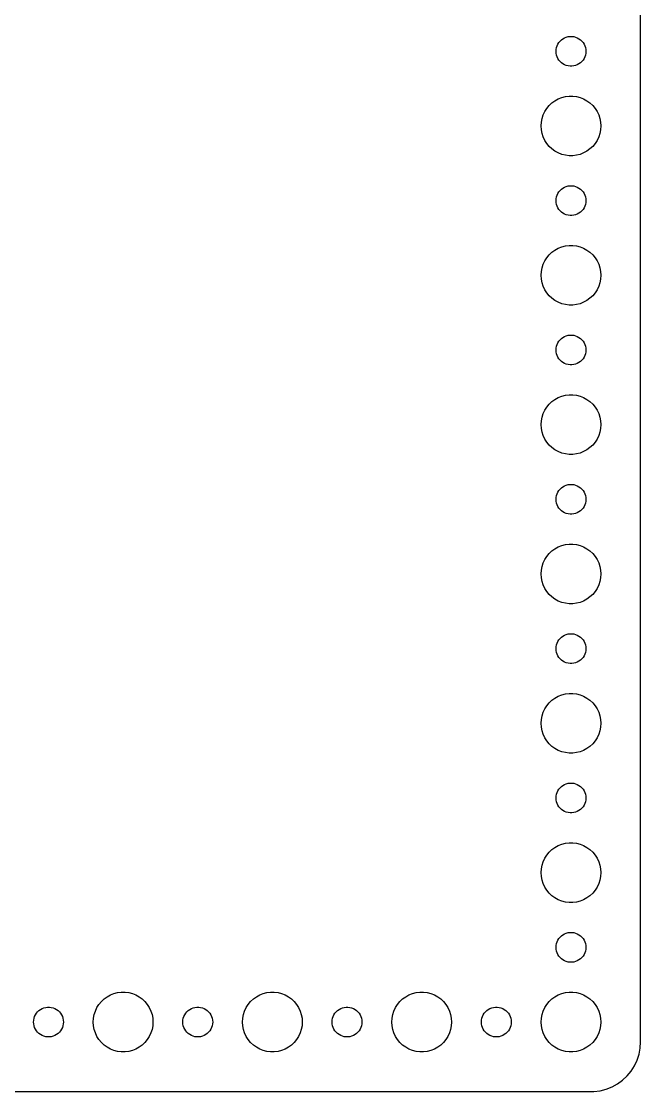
# Model space of a CAD drawing. Header units: metres. Extents: x -120 to 120, y -112 to 112.
# Drawn here: x 57.3 to 119.5, y -112 to -4.5 of the extents above; entities that cross this region are included whole.
import ezdxf

# ---------------------------------------------------------------- set-up
doc = ezdxf.new("R2010")
doc.units = ezdxf.units.M

msp = doc.modelspace()

# ---------------------------------------------------------------- linework, layer by layer
for p, q in [((119.5, -107), (119.5, 107)), ((111.407, -6.47318), (111.544, -6.34422)), ((111.544, -6.34422), (111.696, -6.23351)), ((111.696, -6.23351), (111.861, -6.14275)), ((111.861, -6.14275), (112.036, -6.07341)), ((112.036, -6.07341), (112.219, -6.02657)), ((112.219, -6.02657), (112.406, -6.00294)), ((112.406, -6.00294), (112.594, -6.00294)), ((112.594, -6.00294), (112.781, -6.02657)), ((112.781, -6.02657), (112.964, -6.07341)), ((112.964, -6.07341), (113.139, -6.14275)), ((113.139, -6.14275), (113.304, -6.23351)), ((113.304, -6.23351), (113.456, -6.34422)), ((113.456, -6.34422), (113.593, -6.47318)), ((111, -7.5), (111.012, -7.312)), ((111.012, -7.68799), (111, -7.5)), ((111.012, -7.312), (111.047, -7.12695)), ((111.047, -7.12695), (111.105, -6.9478)), ((111.105, -6.9478), (111.186, -6.77736)), ((111.186, -6.77736), (111.286, -6.61832)), ((111.286, -6.61832), (111.407, -6.47318)), ((113.593, -6.47318), (113.714, -6.61832)), ((113.714, -6.61832), (113.814, -6.77736)), ((113.814, -6.77736), (113.895, -6.9478)), ((113.895, -6.9478), (113.953, -7.12695)), ((113.953, -7.12695), (113.988, -7.312)), ((113.988, -7.312), (114, -7.5)), ((114, -7.5), (113.988, -7.68799)), ((111.047, -7.87303), (111.012, -7.68799)), ((111.105, -8.05219), (111.047, -7.87303)), ((111.186, -8.22263), (111.105, -8.05219)), ((111.286, -8.38167), (111.186, -8.22263)), ((111.407, -8.52681), (111.286, -8.38167)), ((111.544, -8.65576), (111.407, -8.52681)), ((113.593, -8.52681), (113.456, -8.65576)), ((113.714, -8.38167), (113.593, -8.52681)), ((113.814, -8.22263), (113.714, -8.38167)), ((113.895, -8.05219), (113.814, -8.22263)), ((113.953, -7.87303), (113.895, -8.05219)), ((113.988, -7.68799), (113.953, -7.87303)), ((111.696, -8.76648), (111.544, -8.65576)), ((111.861, -8.85724), (111.696, -8.76648)), ((112.036, -8.92657), (111.861, -8.85724)), ((112.219, -8.97342), (112.036, -8.92657)), ((112.406, -8.99704), (112.219, -8.97342)), ((112.594, -8.99704), (112.406, -8.99704)), ((112.781, -8.97342), (112.594, -8.99704)), ((112.964, -8.92657), (112.781, -8.97342)), ((113.139, -8.85724), (112.964, -8.92657)), ((113.304, -8.76648), (113.139, -8.85724)), ((113.456, -8.65576), (113.304, -8.76648)), ((110.313, -12.9464), (110.588, -12.6884)), ((110.588, -12.6884), (110.893, -12.467)), ((110.893, -12.467), (111.223, -12.2855)), ((111.223, -12.2855), (111.573, -12.1468)), ((111.573, -12.1468), (111.938, -12.0531)), ((111.938, -12.0531), (112.312, -12.0059)), ((112.312, -12.0059), (112.688, -12.0059)), ((112.688, -12.0059), (113.062, -12.0531)), ((113.062, -12.0531), (113.427, -12.1468)), ((113.427, -12.1468), (113.777, -12.2855)), ((113.777, -12.2855), (114.107, -12.467)), ((114.107, -12.467), (114.412, -12.6884)), ((114.412, -12.6884), (114.687, -12.9464)), ((109.594, -14.2539), (109.711, -13.8956)), ((109.711, -13.8956), (109.871, -13.5547)), ((109.871, -13.5547), (110.073, -13.2366)), ((110.073, -13.2366), (110.313, -12.9464)), ((114.687, -12.9464), (114.927, -13.2366)), ((114.927, -13.2366), (115.129, -13.5547)), ((115.129, -13.5547), (115.289, -13.8956)), ((115.289, -13.8956), (115.406, -14.2539)), ((109.5, -15), (109.524, -14.624)), ((109.524, -15.376), (109.5, -15)), ((109.524, -14.624), (109.594, -14.2539)), ((115.406, -14.2539), (115.476, -14.624)), ((115.476, -14.624), (115.5, -15)), ((115.5, -15), (115.476, -15.376)), ((109.594, -15.7461), (109.524, -15.376)), ((109.711, -16.1044), (109.594, -15.7461)), ((109.871, -16.4453), (109.711, -16.1044)), ((115.289, -16.1044), (115.129, -16.4453)), ((115.406, -15.7461), (115.289, -16.1044)), ((115.476, -15.376), (115.406, -15.7461)), ((110.073, -16.7634), (109.871, -16.4453)), ((110.313, -17.0536), (110.073, -16.7634)), ((110.588, -17.3115), (110.313, -17.0536)), ((114.687, -17.0536), (114.412, -17.3115)), ((114.927, -16.7634), (114.687, -17.0536)), ((115.129, -16.4453), (114.927, -16.7634)), ((110.893, -17.533), (110.588, -17.3115)), ((111.223, -17.7145), (110.893, -17.533)), ((111.573, -17.8532), (111.223, -17.7145)), ((111.938, -17.9469), (111.573, -17.8532)), ((112.312, -17.9941), (111.938, -17.9469)), ((112.688, -17.9941), (112.312, -17.9941)), ((113.062, -17.9469), (112.688, -17.9941)), ((113.427, -17.8532), (113.062, -17.9469)), ((113.777, -17.7145), (113.427, -17.8532)), ((114.107, -17.533), (113.777, -17.7145)), ((114.412, -17.3115), (114.107, -17.533)), ((111.286, -21.6183), (111.407, -21.4732)), ((111.407, -21.4732), (111.544, -21.3442)), ((111.544, -21.3442), (111.696, -21.2335)), ((111.696, -21.2335), (111.861, -21.1427)), ((111.861, -21.1427), (112.036, -21.0734)), ((112.036, -21.0734), (112.219, -21.0266)), ((112.219, -21.0266), (112.406, -21.003)), ((112.406, -21.003), (112.594, -21.003)), ((112.594, -21.003), (112.781, -21.0266)), ((112.781, -21.0266), (112.964, -21.0734)), ((112.964, -21.0734), (113.139, -21.1427)), ((113.139, -21.1427), (113.304, -21.2335)), ((113.304, -21.2335), (113.456, -21.3442)), ((113.456, -21.3442), (113.593, -21.4732)), ((113.593, -21.4732), (113.714, -21.6183)), ((111, -22.5), (111.012, -22.312)), ((111.012, -22.688), (111, -22.5)), ((111.012, -22.312), (111.047, -22.127)), ((111.047, -22.127), (111.105, -21.9478)), ((111.105, -21.9478), (111.186, -21.7774)), ((111.186, -21.7774), (111.286, -21.6183)), ((113.714, -21.6183), (113.814, -21.7774)), ((113.814, -21.7774), (113.895, -21.9478)), ((113.895, -21.9478), (113.953, -22.127)), ((113.953, -22.127), (113.988, -22.312)), ((113.988, -22.312), (114, -22.5)), ((114, -22.5), (113.988, -22.688)), ((111.047, -22.873), (111.012, -22.688)), ((111.105, -23.0522), (111.047, -22.873)), ((111.186, -23.2226), (111.105, -23.0522)), ((111.286, -23.3817), (111.186, -23.2226)), ((111.407, -23.5268), (111.286, -23.3817)), ((111.544, -23.6558), (111.407, -23.5268)), ((113.593, -23.5268), (113.456, -23.6558)), ((113.714, -23.3817), (113.593, -23.5268)), ((113.814, -23.2226), (113.714, -23.3817)), ((113.895, -23.0522), (113.814, -23.2226)), ((113.953, -22.873), (113.895, -23.0522)), ((113.988, -22.688), (113.953, -22.873)), ((111.696, -23.7665), (111.544, -23.6558)), ((111.861, -23.8572), (111.696, -23.7665)), ((112.036, -23.9266), (111.861, -23.8572)), ((112.219, -23.9734), (112.036, -23.9266)), ((112.406, -23.997), (112.219, -23.9734)), ((112.594, -23.997), (112.406, -23.997)), ((112.781, -23.9734), (112.594, -23.997)), ((112.964, -23.9266), (112.781, -23.9734)), ((113.139, -23.8572), (112.964, -23.9266)), ((113.304, -23.7665), (113.139, -23.8572)), ((113.456, -23.6558), (113.304, -23.7665)), ((110.073, -28.2366), (110.313, -27.9464)), ((110.313, -27.9464), (110.588, -27.6884)), ((110.588, -27.6884), (110.893, -27.467)), ((110.893, -27.467), (111.223, -27.2855)), ((111.223, -27.2855), (111.573, -27.1468)), ((111.573, -27.1468), (111.938, -27.0531)), ((111.938, -27.0531), (112.312, -27.0059)), ((112.312, -27.0059), (112.688, -27.0059)), ((112.688, -27.0059), (113.062, -27.0531)), ((113.062, -27.0531), (113.427, -27.1468)), ((113.427, -27.1468), (113.777, -27.2855)), ((113.777, -27.2855), (114.107, -27.467)), ((114.107, -27.467), (114.412, -27.6884)), ((114.412, -27.6884), (114.687, -27.9464)), ((114.687, -27.9464), (114.927, -28.2366)), ((109.594, -29.2539), (109.711, -28.8956)), ((109.711, -28.8956), (109.871, -28.5547)), ((109.871, -28.5547), (110.073, -28.2366)), ((114.927, -28.2366), (115.129, -28.5547)), ((115.129, -28.5547), (115.289, -28.8956)), ((115.289, -28.8956), (115.406, -29.2539)), ((109.5, -30), (109.524, -29.624)), ((109.524, -30.376), (109.5, -30)), ((109.524, -29.624), (109.594, -29.2539)), ((115.406, -29.2539), (115.476, -29.624)), ((115.476, -29.624), (115.5, -30)), ((115.5, -30), (115.476, -30.376)), ((109.594, -30.7461), (109.524, -30.376)), ((109.711, -31.1044), (109.594, -30.7461)), ((109.871, -31.4453), (109.711, -31.1044)), ((115.289, -31.1044), (115.129, -31.4453)), ((115.406, -30.7461), (115.289, -31.1044)), ((115.476, -30.376), (115.406, -30.7461)), ((110.073, -31.7634), (109.871, -31.4453)), ((110.313, -32.0536), (110.073, -31.7634)), ((110.588, -32.3115), (110.313, -32.0536)), ((114.687, -32.0536), (114.412, -32.3115)), ((114.927, -31.7634), (114.687, -32.0536)), ((115.129, -31.4453), (114.927, -31.7634)), ((110.893, -32.533), (110.588, -32.3115)), ((111.223, -32.7145), (110.893, -32.533)), ((111.573, -32.8532), (111.223, -32.7145)), ((111.938, -32.9469), (111.573, -32.8532)), ((112.312, -32.9941), (111.938, -32.9469)), ((112.688, -32.9941), (112.312, -32.9941)), ((113.062, -32.9469), (112.688, -32.9941)), ((113.427, -32.8532), (113.062, -32.9469)), ((113.777, -32.7145), (113.427, -32.8532)), ((114.107, -32.533), (113.777, -32.7145)), ((114.412, -32.3115), (114.107, -32.533)), ((111.286, -36.6183), (111.407, -36.4732)), ((111.407, -36.4732), (111.544, -36.3442)), ((111.544, -36.3442), (111.696, -36.2335)), ((111.696, -36.2335), (111.861, -36.1428)), ((111.861, -36.1428), (112.036, -36.0734)), ((112.036, -36.0734), (112.219, -36.0266)), ((112.219, -36.0266), (112.406, -36.003)), ((112.406, -36.003), (112.594, -36.003)), ((112.594, -36.003), (112.781, -36.0266)), ((112.781, -36.0266), (112.964, -36.0734)), ((112.964, -36.0734), (113.139, -36.1428)), ((113.139, -36.1428), (113.304, -36.2335)), ((113.304, -36.2335), (113.456, -36.3442)), ((113.456, -36.3442), (113.593, -36.4732)), ((113.593, -36.4732), (113.714, -36.6183)), ((111, -37.5), (111.012, -37.312)), ((111.012, -37.688), (111, -37.5)), ((111.012, -37.312), (111.047, -37.127)), ((111.047, -37.127), (111.105, -36.9478)), ((111.105, -36.9478), (111.186, -36.7774)), ((111.186, -36.7774), (111.286, -36.6183)), ((113.714, -36.6183), (113.814, -36.7774)), ((113.814, -36.7774), (113.895, -36.9478)), ((113.895, -36.9478), (113.953, -37.127)), ((113.953, -37.127), (113.988, -37.312)), ((113.988, -37.312), (114, -37.5)), ((114, -37.5), (113.988, -37.688)), ((111.047, -37.873), (111.012, -37.688)), ((111.105, -38.0522), (111.047, -37.873)), ((111.186, -38.2226), (111.105, -38.0522)), ((111.286, -38.3817), (111.186, -38.2226)), ((111.407, -38.5268), (111.286, -38.3817)), ((111.544, -38.6558), (111.407, -38.5268)), ((111.696, -38.7665), (111.544, -38.6558)), ((113.456, -38.6558), (113.304, -38.7665)), ((113.593, -38.5268), (113.456, -38.6558)), ((113.714, -38.3817), (113.593, -38.5268)), ((113.814, -38.2226), (113.714, -38.3817)), ((113.895, -38.0522), (113.814, -38.2226)), ((113.953, -37.873), (113.895, -38.0522)), ((113.988, -37.688), (113.953, -37.873)), ((111.861, -38.8572), (111.696, -38.7665)), ((112.036, -38.9266), (111.861, -38.8572)), ((112.219, -38.9734), (112.036, -38.9266)), ((112.406, -38.997), (112.219, -38.9734)), ((112.594, -38.997), (112.406, -38.997)), ((112.781, -38.9734), (112.594, -38.997)), ((112.964, -38.9266), (112.781, -38.9734)), ((113.139, -38.8572), (112.964, -38.9266)), ((113.304, -38.7665), (113.139, -38.8572)), ((110.073, -43.2366), (110.313, -42.9464)), ((110.313, -42.9464), (110.588, -42.6885)), ((110.588, -42.6885), (110.893, -42.467)), ((110.893, -42.467), (111.223, -42.2855)), ((111.223, -42.2855), (111.573, -42.1468)), ((111.573, -42.1468), (111.938, -42.0531)), ((111.938, -42.0531), (112.312, -42.0059)), ((112.312, -42.0059), (112.688, -42.0059)), ((112.688, -42.0059), (113.062, -42.0531)), ((113.062, -42.0531), (113.427, -42.1468)), ((113.427, -42.1468), (113.777, -42.2855)), ((113.777, -42.2855), (114.107, -42.467)), ((114.107, -42.467), (114.412, -42.6885)), ((114.412, -42.6885), (114.687, -42.9464)), ((114.687, -42.9464), (114.927, -43.2366)), ((109.594, -44.2539), (109.711, -43.8956)), ((109.711, -43.8956), (109.871, -43.5547)), ((109.871, -43.5547), (110.073, -43.2366)), ((114.927, -43.2366), (115.129, -43.5547)), ((115.129, -43.5547), (115.289, -43.8956)), ((115.289, -43.8956), (115.406, -44.2539)), ((109.5, -45), (109.524, -44.624)), ((109.524, -45.376), (109.5, -45)), ((109.524, -44.624), (109.594, -44.2539)), ((115.406, -44.2539), (115.476, -44.624)), ((115.476, -44.624), (115.5, -45)), ((115.5, -45), (115.476, -45.376)), ((109.594, -45.7461), (109.524, -45.376)), ((109.711, -46.1044), (109.594, -45.7461)), ((109.871, -46.4453), (109.711, -46.1044)), ((115.289, -46.1044), (115.129, -46.4453)), ((115.406, -45.7461), (115.289, -46.1044)), ((115.476, -45.376), (115.406, -45.7461)), ((110.073, -46.7634), (109.871, -46.4453)), ((110.313, -47.0536), (110.073, -46.7634)), ((110.588, -47.3115), (110.313, -47.0536)), ((114.687, -47.0536), (114.412, -47.3115)), ((114.927, -46.7634), (114.687, -47.0536)), ((115.129, -46.4453), (114.927, -46.7634)), ((110.893, -47.533), (110.588, -47.3115)), ((111.223, -47.7145), (110.893, -47.533)), ((111.573, -47.8532), (111.223, -47.7145)), ((111.938, -47.9469), (111.573, -47.8532)), ((112.312, -47.9941), (111.938, -47.9469)), ((112.688, -47.9941), (112.312, -47.9941)), ((113.062, -47.9469), (112.688, -47.9941)), ((113.427, -47.8532), (113.062, -47.9469)), ((113.777, -47.7145), (113.427, -47.8532)), ((114.107, -47.533), (113.777, -47.7145)), ((114.412, -47.3115), (114.107, -47.533)), ((111.286, -51.6183), (111.407, -51.4732)), ((111.407, -51.4732), (111.544, -51.3442)), ((111.544, -51.3442), (111.696, -51.2335)), ((111.696, -51.2335), (111.861, -51.1428)), ((111.861, -51.1428), (112.036, -51.0734)), ((112.036, -51.0734), (112.219, -51.0266)), ((112.219, -51.0266), (112.406, -51.003)), ((112.406, -51.003), (112.594, -51.003)), ((112.594, -51.003), (112.781, -51.0266)), ((112.781, -51.0266), (112.964, -51.0734)), ((112.964, -51.0734), (113.139, -51.1428)), ((113.139, -51.1428), (113.304, -51.2335)), ((113.304, -51.2335), (113.456, -51.3442)), ((113.456, -51.3442), (113.593, -51.4732)), ((113.593, -51.4732), (113.714, -51.6183)), ((111, -52.5), (111.012, -52.312)), ((111.012, -52.688), (111, -52.5)), ((111.012, -52.312), (111.047, -52.127)), ((111.047, -52.127), (111.105, -51.9478)), ((111.105, -51.9478), (111.186, -51.7774)), ((111.186, -51.7774), (111.286, -51.6183)), ((113.714, -51.6183), (113.814, -51.7774)), ((113.814, -51.7774), (113.895, -51.9478)), ((113.895, -51.9478), (113.953, -52.127)), ((113.953, -52.127), (113.988, -52.312)), ((113.988, -52.312), (114, -52.5)), ((114, -52.5), (113.988, -52.688)), ((111.047, -52.873), (111.012, -52.688)), ((111.105, -53.0522), (111.047, -52.873)), ((111.186, -53.2226), (111.105, -53.0522)), ((111.286, -53.3817), (111.186, -53.2226)), ((111.407, -53.5268), (111.286, -53.3817)), ((111.544, -53.6558), (111.407, -53.5268)), ((111.696, -53.7665), (111.544, -53.6558)), ((113.456, -53.6558), (113.304, -53.7665)), ((113.593, -53.5268), (113.456, -53.6558)), ((113.714, -53.3817), (113.593, -53.5268)), ((113.814, -53.2226), (113.714, -53.3817)), ((113.895, -53.0522), (113.814, -53.2226)), ((113.953, -52.873), (113.895, -53.0522)), ((113.988, -52.688), (113.953, -52.873)), ((111.861, -53.8572), (111.696, -53.7665)), ((112.036, -53.9266), (111.861, -53.8572)), ((112.219, -53.9734), (112.036, -53.9266)), ((112.406, -53.997), (112.219, -53.9734)), ((112.594, -53.997), (112.406, -53.997)), ((112.781, -53.9734), (112.594, -53.997)), ((112.964, -53.9266), (112.781, -53.9734)), ((113.139, -53.8572), (112.964, -53.9266)), ((113.304, -53.7665), (113.139, -53.8572)), ((110.073, -58.2366), (110.313, -57.9464)), ((110.313, -57.9464), (110.588, -57.6885)), ((110.588, -57.6885), (110.893, -57.467)), ((110.893, -57.467), (111.223, -57.2855)), ((111.223, -57.2855), (111.573, -57.1468)), ((111.573, -57.1468), (111.938, -57.0531)), ((111.938, -57.0531), (112.312, -57.0059)), ((112.312, -57.0059), (112.688, -57.0059)), ((112.688, -57.0059), (113.062, -57.0531)), ((113.062, -57.0531), (113.427, -57.1468)), ((113.427, -57.1468), (113.777, -57.2855)), ((113.777, -57.2855), (114.107, -57.467)), ((114.107, -57.467), (114.412, -57.6885)), ((114.412, -57.6885), (114.687, -57.9464)), ((114.687, -57.9464), (114.927, -58.2366)), ((109.594, -59.2539), (109.711, -58.8956)), ((109.711, -58.8956), (109.871, -58.5547)), ((109.871, -58.5547), (110.073, -58.2366)), ((114.927, -58.2366), (115.129, -58.5547)), ((115.129, -58.5547), (115.289, -58.8956)), ((115.289, -58.8956), (115.406, -59.2539)), ((109.5, -60), (109.524, -59.624)), ((109.524, -60.376), (109.5, -60)), ((109.524, -59.624), (109.594, -59.2539)), ((115.406, -59.2539), (115.476, -59.624)), ((115.476, -59.624), (115.5, -60)), ((115.5, -60), (115.476, -60.376)), ((109.594, -60.7461), (109.524, -60.376)), ((109.711, -61.1044), (109.594, -60.7461)), ((109.871, -61.4453), (109.711, -61.1044)), ((115.289, -61.1044), (115.129, -61.4453)), ((115.406, -60.7461), (115.289, -61.1044)), ((115.476, -60.376), (115.406, -60.7461)), ((110.073, -61.7634), (109.871, -61.4453)), ((110.313, -62.0536), (110.073, -61.7634)), ((110.588, -62.3115), (110.313, -62.0536)), ((110.893, -62.533), (110.588, -62.3115)), ((114.412, -62.3115), (114.107, -62.533)), ((114.687, -62.0536), (114.412, -62.3115)), ((114.927, -61.7634), (114.687, -62.0536)), ((115.129, -61.4453), (114.927, -61.7634)), ((111.223, -62.7145), (110.893, -62.533)), ((111.573, -62.8532), (111.223, -62.7145)), ((111.938, -62.9469), (111.573, -62.8532)), ((112.312, -62.9941), (111.938, -62.9469)), ((112.688, -62.9941), (112.312, -62.9941)), ((113.062, -62.9469), (112.688, -62.9941)), ((113.427, -62.8532), (113.062, -62.9469)), ((113.777, -62.7145), (113.427, -62.8532)), ((114.107, -62.533), (113.777, -62.7145)), ((111.186, -66.7774), (111.286, -66.6183)), ((111.286, -66.6183), (111.407, -66.4732)), ((111.407, -66.4732), (111.544, -66.3442)), ((111.544, -66.3442), (111.696, -66.2335)), ((111.696, -66.2335), (111.861, -66.1428)), ((111.861, -66.1428), (112.036, -66.0734)), ((112.036, -66.0734), (112.219, -66.0266)), ((112.219, -66.0266), (112.406, -66.003)), ((112.406, -66.003), (112.594, -66.003)), ((112.594, -66.003), (112.781, -66.0266)), ((112.781, -66.0266), (112.964, -66.0734)), ((112.964, -66.0734), (113.139, -66.1428)), ((113.139, -66.1428), (113.304, -66.2335)), ((113.304, -66.2335), (113.456, -66.3442)), ((113.456, -66.3442), (113.593, -66.4732)), ((113.593, -66.4732), (113.714, -66.6183)), ((113.714, -66.6183), (113.814, -66.7774)), ((111, -67.5), (111.012, -67.312)), ((111.012, -67.688), (111, -67.5)), ((111.012, -67.312), (111.047, -67.127)), ((111.047, -67.873), (111.012, -67.688)), ((111.047, -67.127), (111.105, -66.9478)), ((111.105, -66.9478), (111.186, -66.7774)), ((113.814, -66.7774), (113.895, -66.9478)), ((113.895, -66.9478), (113.953, -67.127)), ((113.953, -67.127), (113.988, -67.312)), ((113.988, -67.688), (113.953, -67.873)), ((113.988, -67.312), (114, -67.5)), ((114, -67.5), (113.988, -67.688)), ((111.105, -68.0522), (111.047, -67.873)), ((111.186, -68.2226), (111.105, -68.0522)), ((111.286, -68.3817), (111.186, -68.2226)), ((111.407, -68.5268), (111.286, -68.3817)), ((111.544, -68.6558), (111.407, -68.5268)), ((111.696, -68.7665), (111.544, -68.6558)), ((111.861, -68.8572), (111.696, -68.7665)), ((113.304, -68.7665), (113.139, -68.8572)), ((113.456, -68.6558), (113.304, -68.7665)), ((113.593, -68.5268), (113.456, -68.6558)), ((113.714, -68.3817), (113.593, -68.5268)), ((113.814, -68.2226), (113.714, -68.3817)), ((113.895, -68.0522), (113.814, -68.2226)), ((113.953, -67.873), (113.895, -68.0522)), ((112.036, -68.9266), (111.861, -68.8572)), ((112.219, -68.9734), (112.036, -68.9266)), ((112.406, -68.997), (112.219, -68.9734)), ((112.594, -68.997), (112.406, -68.997)), ((112.781, -68.9734), (112.594, -68.997)), ((112.964, -68.9266), (112.781, -68.9734)), ((113.139, -68.8572), (112.964, -68.9266)), ((111.938, -72.0531), (112.312, -72.0059)), ((112.312, -72.0059), (112.688, -72.0059)), ((112.688, -72.0059), (113.062, -72.0531)), ((110.073, -73.2366), (110.313, -72.9464)), ((110.313, -72.9464), (110.588, -72.6885)), ((110.588, -72.6885), (110.893, -72.467)), ((110.893, -72.467), (111.223, -72.2855)), ((111.223, -72.2855), (111.573, -72.1468)), ((111.573, -72.1468), (111.938, -72.0531)), ((113.062, -72.0531), (113.427, -72.1468)), ((113.427, -72.1468), (113.777, -72.2855)), ((113.777, -72.2855), (114.107, -72.467)), ((114.107, -72.467), (114.412, -72.6885)), ((114.412, -72.6885), (114.687, -72.9464)), ((114.687, -72.9464), (114.927, -73.2366)), ((109.594, -74.2539), (109.711, -73.8956)), ((109.711, -73.8956), (109.871, -73.5547)), ((109.871, -73.5547), (110.073, -73.2366)), ((114.927, -73.2366), (115.129, -73.5547)), ((115.129, -73.5547), (115.289, -73.8956)), ((115.289, -73.8956), (115.406, -74.2539)), ((109.5, -75), (109.524, -74.624)), ((109.524, -75.376), (109.5, -75)), ((109.524, -74.624), (109.594, -74.2539)), ((115.406, -74.2539), (115.476, -74.624)), ((115.476, -74.624), (115.5, -75)), ((115.5, -75), (115.476, -75.376)), ((109.594, -75.7461), (109.524, -75.376)), ((109.711, -76.1044), (109.594, -75.7461)), ((109.871, -76.4453), (109.711, -76.1044)), ((115.289, -76.1044), (115.129, -76.4453)), ((115.406, -75.7461), (115.289, -76.1044)), ((115.476, -75.376), (115.406, -75.7461)), ((110.073, -76.7634), (109.871, -76.4453)), ((110.313, -77.0536), (110.073, -76.7634)), ((110.588, -77.3115), (110.313, -77.0536)), ((110.893, -77.533), (110.588, -77.3115)), ((114.412, -77.3115), (114.107, -77.533)), ((114.687, -77.0536), (114.412, -77.3115)), ((114.927, -76.7634), (114.687, -77.0536)), ((115.129, -76.4453), (114.927, -76.7634)), ((111.223, -77.7145), (110.893, -77.533)), ((111.573, -77.8532), (111.223, -77.7145)), ((111.938, -77.9469), (111.573, -77.8532)), ((112.312, -77.9941), (111.938, -77.9469)), ((112.688, -77.9941), (112.312, -77.9941)), ((113.062, -77.9469), (112.688, -77.9941)), ((113.427, -77.8532), (113.062, -77.9469)), ((113.777, -77.7145), (113.427, -77.8532)), ((114.107, -77.533), (113.777, -77.7145)), ((111.186, -81.7774), (111.286, -81.6183)), ((111.286, -81.6183), (111.407, -81.4732)), ((111.407, -81.4732), (111.544, -81.3442)), ((111.544, -81.3442), (111.696, -81.2335)), ((111.696, -81.2335), (111.861, -81.1428)), ((111.861, -81.1428), (112.036, -81.0734)), ((112.036, -81.0734), (112.219, -81.0266)), ((112.219, -81.0266), (112.406, -81.003)), ((112.406, -81.003), (112.594, -81.003)), ((112.594, -81.003), (112.781, -81.0266)), ((112.781, -81.0266), (112.964, -81.0734)), ((112.964, -81.0734), (113.139, -81.1428)), ((113.139, -81.1428), (113.304, -81.2335)), ((113.304, -81.2335), (113.456, -81.3442)), ((113.456, -81.3442), (113.593, -81.4732)), ((113.593, -81.4732), (113.714, -81.6183)), ((113.714, -81.6183), (113.814, -81.7774)), ((111, -82.5), (111.012, -82.312)), ((111.012, -82.688), (111, -82.5)), ((111.012, -82.312), (111.047, -82.127)), ((111.047, -82.873), (111.012, -82.688)), ((111.047, -82.127), (111.105, -81.9478)), ((111.105, -81.9478), (111.186, -81.7774)), ((113.814, -81.7774), (113.895, -81.9478)), ((113.895, -81.9478), (113.953, -82.127)), ((113.953, -82.127), (113.988, -82.312)), ((113.988, -82.688), (113.953, -82.873)), ((113.988, -82.312), (114, -82.5)), ((114, -82.5), (113.988, -82.688)), ((111.105, -83.0522), (111.047, -82.873)), ((111.186, -83.2226), (111.105, -83.0522)), ((111.286, -83.3817), (111.186, -83.2226)), ((111.407, -83.5268), (111.286, -83.3817)), ((111.544, -83.6558), (111.407, -83.5268)), ((111.696, -83.7665), (111.544, -83.6558)), ((111.861, -83.8572), (111.696, -83.7665)), ((113.304, -83.7665), (113.139, -83.8572)), ((113.456, -83.6558), (113.304, -83.7665)), ((113.593, -83.5268), (113.456, -83.6558)), ((113.714, -83.3817), (113.593, -83.5268)), ((113.814, -83.2226), (113.714, -83.3817)), ((113.895, -83.0522), (113.814, -83.2226)), ((113.953, -82.873), (113.895, -83.0522)), ((112.036, -83.9266), (111.861, -83.8572)), ((112.219, -83.9734), (112.036, -83.9266)), ((112.406, -83.997), (112.219, -83.9734)), ((112.594, -83.997), (112.406, -83.997)), ((112.781, -83.9734), (112.594, -83.997)), ((112.964, -83.9266), (112.781, -83.9734)), ((113.139, -83.8572), (112.964, -83.9266)), ((111.573, -87.1468), (111.938, -87.0531)), ((111.938, -87.0531), (112.312, -87.0059)), ((112.312, -87.0059), (112.688, -87.0059)), ((112.688, -87.0059), (113.062, -87.0531)), ((113.062, -87.0531), (113.427, -87.1468)), ((110.073, -88.2366), (110.313, -87.9464)), ((110.313, -87.9464), (110.588, -87.6885)), ((110.588, -87.6885), (110.893, -87.467)), ((110.893, -87.467), (111.223, -87.2855)), ((111.223, -87.2855), (111.573, -87.1468)), ((113.427, -87.1468), (113.777, -87.2855)), ((113.777, -87.2855), (114.107, -87.467)), ((114.107, -87.467), (114.412, -87.6885)), ((114.412, -87.6885), (114.687, -87.9464)), ((114.687, -87.9464), (114.927, -88.2366)), ((109.594, -89.2539), (109.711, -88.8956)), ((109.711, -88.8956), (109.871, -88.5547)), ((109.871, -88.5547), (110.073, -88.2366)), ((114.927, -88.2366), (115.129, -88.5547)), ((115.129, -88.5547), (115.289, -88.8956)), ((115.289, -88.8956), (115.406, -89.2539)), ((109.5, -90), (109.524, -89.624)), ((109.524, -90.376), (109.5, -90)), ((109.524, -89.624), (109.594, -89.2539)), ((115.406, -89.2539), (115.476, -89.624)), ((115.476, -89.624), (115.5, -90)), ((115.5, -90), (115.476, -90.376)), ((109.594, -90.7461), (109.524, -90.376)), ((109.711, -91.1044), (109.594, -90.7461)), ((109.871, -91.4453), (109.711, -91.1044)), ((115.289, -91.1044), (115.129, -91.4453)), ((115.406, -90.7461), (115.289, -91.1044)), ((115.476, -90.376), (115.406, -90.7461)), ((110.073, -91.7634), (109.871, -91.4453)), ((110.313, -92.0536), (110.073, -91.7634)), ((110.588, -92.3115), (110.313, -92.0536)), ((110.893, -92.533), (110.588, -92.3115)), ((114.412, -92.3115), (114.107, -92.533)), ((114.687, -92.0536), (114.412, -92.3115)), ((114.927, -91.7634), (114.687, -92.0536)), ((115.129, -91.4453), (114.927, -91.7634)), ((111.223, -92.7145), (110.893, -92.533)), ((111.573, -92.8532), (111.223, -92.7145)), ((111.938, -92.9469), (111.573, -92.8532)), ((112.312, -92.9941), (111.938, -92.9469)), ((112.688, -92.9941), (112.312, -92.9941)), ((113.062, -92.9469), (112.688, -92.9941)), ((113.427, -92.8532), (113.062, -92.9469)), ((113.777, -92.7145), (113.427, -92.8532)), ((114.107, -92.533), (113.777, -92.7145)), ((111.186, -96.7774), (111.286, -96.6183)), ((111.286, -96.6183), (111.407, -96.4732)), ((111.407, -96.4732), (111.544, -96.3442)), ((111.544, -96.3442), (111.696, -96.2335)), ((111.696, -96.2335), (111.861, -96.1428)), ((111.861, -96.1428), (112.036, -96.0734)), ((112.036, -96.0734), (112.219, -96.0266)), ((112.219, -96.0266), (112.406, -96.003)), ((112.406, -96.003), (112.594, -96.003)), ((112.594, -96.003), (112.781, -96.0266)), ((112.781, -96.0266), (112.964, -96.0734)), ((112.964, -96.0734), (113.139, -96.1428)), ((113.139, -96.1428), (113.304, -96.2335)), ((113.304, -96.2335), (113.456, -96.3442)), ((113.456, -96.3442), (113.593, -96.4732)), ((113.593, -96.4732), (113.714, -96.6183)), ((113.714, -96.6183), (113.814, -96.7774)), ((111, -97.5), (111.012, -97.312)), ((111.012, -97.688), (111, -97.5)), ((111.012, -97.312), (111.047, -97.127)), ((111.047, -97.873), (111.012, -97.688)), ((111.047, -97.127), (111.105, -96.9478)), ((111.105, -96.9478), (111.186, -96.7774)), ((113.814, -96.7774), (113.895, -96.9478)), ((113.895, -96.9478), (113.953, -97.127)), ((113.953, -97.127), (113.988, -97.312)), ((113.988, -97.688), (113.953, -97.873)), ((113.988, -97.312), (114, -97.5)), ((114, -97.5), (113.988, -97.688)), ((111.105, -98.0522), (111.047, -97.873)), ((111.186, -98.2226), (111.105, -98.0522)), ((111.286, -98.3817), (111.186, -98.2226)), ((111.407, -98.5268), (111.286, -98.3817)), ((111.544, -98.6558), (111.407, -98.5268)), ((111.696, -98.7665), (111.544, -98.6558)), ((111.861, -98.8572), (111.696, -98.7665)), ((112.036, -98.9266), (111.861, -98.8572)), ((113.139, -98.8572), (112.964, -98.9266)), ((113.304, -98.7665), (113.139, -98.8572)), ((113.456, -98.6558), (113.304, -98.7665)), ((113.593, -98.5268), (113.456, -98.6558)), ((113.714, -98.3817), (113.593, -98.5268)), ((113.814, -98.2226), (113.714, -98.3817)), ((113.895, -98.0522), (113.814, -98.2226)), ((113.953, -97.873), (113.895, -98.0522)), ((112.219, -98.9734), (112.036, -98.9266)), ((112.406, -98.997), (112.219, -98.9734)), ((112.594, -98.997), (112.406, -98.997)), ((112.781, -98.9734), (112.594, -98.997)), ((112.964, -98.9266), (112.781, -98.9734)), ((66.573, -102.147), (66.9379, -102.053)), ((66.9379, -102.053), (67.3116, -102.006)), ((67.3116, -102.006), (67.6884, -102.006)), ((67.6884, -102.006), (68.0621, -102.053)), ((68.0621, -102.053), (68.427, -102.147)), ((81.573, -102.147), (81.9379, -102.053)), ((81.9379, -102.053), (82.3116, -102.006)), ((82.3116, -102.006), (82.6884, -102.006)), ((82.6884, -102.006), (83.0621, -102.053)), ((83.0621, -102.053), (83.427, -102.147)), ((96.573, -102.147), (96.9379, -102.053)), ((96.9379, -102.053), (97.3116, -102.006)), ((97.3116, -102.006), (97.6884, -102.006)), ((97.6884, -102.006), (98.0621, -102.053)), ((98.0621, -102.053), (98.427, -102.147)), ((111.573, -102.147), (111.938, -102.053)), ((111.938, -102.053), (112.312, -102.006)), ((112.312, -102.006), (112.688, -102.006)), ((112.688, -102.006), (113.062, -102.053)), ((113.062, -102.053), (113.427, -102.147)), ((65.073, -103.237), (65.3131, -102.946)), ((65.3131, -102.946), (65.5877, -102.688)), ((65.5877, -102.688), (65.8925, -102.467)), ((65.8925, -102.467), (66.2227, -102.286)), ((66.2227, -102.286), (66.573, -102.147)), ((68.427, -102.147), (68.7773, -102.286)), ((68.7773, -102.286), (69.1075, -102.467)), ((69.1075, -102.467), (69.4123, -102.688)), ((69.4123, -102.688), (69.6869, -102.946)), ((69.6869, -102.946), (69.927, -103.237)), ((80.073, -103.237), (80.3131, -102.946)), ((80.3131, -102.946), (80.5877, -102.688)), ((80.5877, -102.688), (80.8925, -102.467)), ((80.8925, -102.467), (81.2227, -102.286)), ((81.2227, -102.286), (81.573, -102.147)), ((83.427, -102.147), (83.7773, -102.286)), ((83.7773, -102.286), (84.1075, -102.467)), ((84.1075, -102.467), (84.4123, -102.688)), ((84.4123, -102.688), (84.6869, -102.946)), ((84.6869, -102.946), (84.927, -103.237)), ((95.073, -103.237), (95.3131, -102.946)), ((95.3131, -102.946), (95.5877, -102.688)), ((95.5877, -102.688), (95.8925, -102.467)), ((95.8925, -102.467), (96.2227, -102.286)), ((96.2227, -102.286), (96.573, -102.147)), ((98.427, -102.147), (98.7773, -102.286)), ((98.7773, -102.286), (99.1075, -102.467)), ((99.1075, -102.467), (99.4123, -102.688)), ((99.4123, -102.688), (99.6869, -102.946)), ((99.6869, -102.946), (99.927, -103.237)), ((110.073, -103.237), (110.313, -102.946)), ((110.313, -102.946), (110.588, -102.688)), ((110.588, -102.688), (110.893, -102.467)), ((110.893, -102.467), (111.223, -102.286)), ((111.223, -102.286), (111.573, -102.147)), ((113.427, -102.147), (113.777, -102.286)), ((113.777, -102.286), (114.107, -102.467)), ((114.107, -102.467), (114.412, -102.688)), ((114.412, -102.688), (114.687, -102.946)), ((114.687, -102.946), (114.927, -103.237)), ((58.6855, -104.277), (58.7865, -104.118)), ((58.7865, -104.118), (58.9065, -103.973)), ((58.9065, -103.973), (59.0439, -103.844)), ((59.0439, -103.844), (59.1963, -103.734)), ((59.1963, -103.734), (59.3613, -103.643)), ((59.3613, -103.643), (59.5365, -103.573)), ((59.5365, -103.573), (59.7189, -103.527)), ((59.7189, -103.527), (59.9058, -103.503)), ((59.9058, -103.503), (60.0942, -103.503)), ((60.0942, -103.503), (60.2811, -103.527)), ((60.2811, -103.527), (60.4635, -103.573)), ((60.4635, -103.573), (60.6387, -103.643)), ((60.6387, -103.643), (60.8037, -103.734)), ((60.8037, -103.734), (60.9561, -103.844)), ((60.9561, -103.844), (61.0934, -103.973)), ((61.0934, -103.973), (61.2135, -104.118)), ((61.2135, -104.118), (61.3145, -104.277)), ((64.5237, -104.624), (64.5943, -104.254)), ((64.5943, -104.254), (64.7107, -103.896)), ((64.7107, -103.896), (64.8711, -103.555)), ((64.8711, -103.555), (65.073, -103.237)), ((69.927, -103.237), (70.1289, -103.555)), ((70.1289, -103.555), (70.2893, -103.896)), ((70.2893, -103.896), (70.4057, -104.254)), ((70.4057, -104.254), (70.4763, -104.624)), ((73.6855, -104.277), (73.7865, -104.118)), ((73.7865, -104.118), (73.9065, -103.973)), ((73.9065, -103.973), (74.0439, -103.844)), ((74.0439, -103.844), (74.1963, -103.734)), ((74.1963, -103.734), (74.3613, -103.643)), ((74.3613, -103.643), (74.5365, -103.573)), ((74.5365, -103.573), (74.7189, -103.527)), ((74.7189, -103.527), (74.9058, -103.503)), ((74.9058, -103.503), (75.0942, -103.503)), ((75.0942, -103.503), (75.2811, -103.527)), ((75.2811, -103.527), (75.4635, -103.573)), ((75.4635, -103.573), (75.6387, -103.643)), ((75.6387, -103.643), (75.8037, -103.734)), ((75.8037, -103.734), (75.9561, -103.844)), ((75.9561, -103.844), (76.0934, -103.973)), ((76.0934, -103.973), (76.2135, -104.118)), ((76.2135, -104.118), (76.3145, -104.277)), ((79.5237, -104.624), (79.5943, -104.254)), ((79.5943, -104.254), (79.7107, -103.896)), ((79.7107, -103.896), (79.8711, -103.555)), ((79.8711, -103.555), (80.073, -103.237)), ((84.927, -103.237), (85.1289, -103.555)), ((85.1289, -103.555), (85.2893, -103.896)), ((85.2893, -103.896), (85.4057, -104.254)), ((85.4057, -104.254), (85.4763, -104.624)), ((88.6855, -104.277), (88.7865, -104.118)), ((88.7865, -104.118), (88.9065, -103.973)), ((88.9065, -103.973), (89.0439, -103.844)), ((89.0439, -103.844), (89.1963, -103.734)), ((89.1963, -103.734), (89.3613, -103.643)), ((89.3613, -103.643), (89.5365, -103.573)), ((89.5365, -103.573), (89.7189, -103.527)), ((89.7189, -103.527), (89.9058, -103.503)), ((89.9058, -103.503), (90.0942, -103.503)), ((90.0942, -103.503), (90.2811, -103.527)), ((90.2811, -103.527), (90.4635, -103.573)), ((90.4635, -103.573), (90.6387, -103.643)), ((90.6387, -103.643), (90.8037, -103.734)), ((90.8037, -103.734), (90.9561, -103.844)), ((90.9561, -103.844), (91.0934, -103.973)), ((91.0934, -103.973), (91.2135, -104.118)), ((91.2135, -104.118), (91.3145, -104.277)), ((94.5237, -104.624), (94.5943, -104.254)), ((94.5943, -104.254), (94.7107, -103.896)), ((94.7107, -103.896), (94.8711, -103.555)), ((94.8711, -103.555), (95.073, -103.237)), ((99.927, -103.237), (100.129, -103.555)), ((100.129, -103.555), (100.289, -103.896)), ((100.289, -103.896), (100.406, -104.254)), ((100.406, -104.254), (100.476, -104.624)), ((103.686, -104.277), (103.786, -104.118)), ((103.786, -104.118), (103.907, -103.973)), ((103.907, -103.973), (104.044, -103.844)), ((104.044, -103.844), (104.196, -103.734)), ((104.196, -103.734), (104.361, -103.643)), ((104.361, -103.643), (104.536, -103.573)), ((104.536, -103.573), (104.719, -103.527)), ((104.719, -103.527), (104.906, -103.503)), ((104.906, -103.503), (105.094, -103.503)), ((105.094, -103.503), (105.281, -103.527)), ((105.281, -103.527), (105.464, -103.573)), ((105.464, -103.573), (105.639, -103.643)), ((105.639, -103.643), (105.804, -103.734)), ((105.804, -103.734), (105.956, -103.844)), ((105.956, -103.844), (106.093, -103.973)), ((106.093, -103.973), (106.214, -104.118)), ((106.214, -104.118), (106.314, -104.277)), ((109.524, -104.624), (109.594, -104.254)), ((109.594, -104.254), (109.711, -103.896)), ((109.711, -103.896), (109.871, -103.555)), ((109.871, -103.555), (110.073, -103.237)), ((114.927, -103.237), (115.129, -103.555)), ((115.129, -103.555), (115.289, -103.896)), ((115.289, -103.896), (115.406, -104.254)), ((115.406, -104.254), (115.476, -104.624)), ((58.5, -105), (58.5118, -104.812)), ((58.5118, -105.188), (58.5, -105)), ((58.5118, -104.812), (58.5471, -104.627)), ((58.5471, -105.373), (58.5118, -105.188)), ((58.5471, -104.627), (58.6053, -104.448)), ((58.6053, -104.448), (58.6855, -104.277)), ((61.3145, -104.277), (61.3947, -104.448)), ((61.3947, -104.448), (61.4529, -104.627)), ((61.4529, -104.627), (61.4882, -104.812)), ((61.4882, -105.188), (61.4529, -105.373)), ((61.4882, -104.812), (61.5, -105)), ((61.5, -105), (61.4882, -105.188)), ((64.5, -105), (64.5237, -104.624)), ((64.5237, -105.376), (64.5, -105)), ((70.4763, -104.624), (70.5, -105)), ((70.5, -105), (70.4763, -105.376)), ((73.5, -105), (73.5118, -104.812)), ((73.5118, -105.188), (73.5, -105)), ((73.5118, -104.812), (73.5471, -104.627)), ((73.5471, -105.373), (73.5118, -105.188)), ((73.5471, -104.627), (73.6053, -104.448)), ((73.6053, -104.448), (73.6855, -104.277)), ((76.3145, -104.277), (76.3947, -104.448)), ((76.3947, -104.448), (76.4529, -104.627)), ((76.4529, -104.627), (76.4882, -104.812)), ((76.4882, -105.188), (76.4529, -105.373)), ((76.4882, -104.812), (76.5, -105)), ((76.5, -105), (76.4882, -105.188)), ((79.5, -105), (79.5237, -104.624)), ((79.5237, -105.376), (79.5, -105)), ((85.4763, -104.624), (85.5, -105)), ((85.5, -105), (85.4763, -105.376)), ((88.5, -105), (88.5118, -104.812)), ((88.5118, -105.188), (88.5, -105)), ((88.5118, -104.812), (88.5471, -104.627)), ((88.5471, -105.373), (88.5118, -105.188)), ((88.5471, -104.627), (88.6053, -104.448)), ((88.6053, -104.448), (88.6855, -104.277)), ((91.3145, -104.277), (91.3947, -104.448)), ((91.3947, -104.448), (91.4529, -104.627)), ((91.4529, -104.627), (91.4882, -104.812)), ((91.4882, -105.188), (91.4529, -105.373)), ((91.4882, -104.812), (91.5, -105)), ((91.5, -105), (91.4882, -105.188)), ((94.5, -105), (94.5237, -104.624)), ((94.5237, -105.376), (94.5, -105)), ((100.476, -104.624), (100.5, -105)), ((100.5, -105), (100.476, -105.376)), ((103.5, -105), (103.512, -104.812)), ((103.512, -105.188), (103.5, -105)), ((103.512, -104.812), (103.547, -104.627)), ((103.547, -105.373), (103.512, -105.188)), ((103.547, -104.627), (103.605, -104.448)), ((103.605, -104.448), (103.686, -104.277)), ((106.314, -104.277), (106.395, -104.448)), ((106.395, -104.448), (106.453, -104.627)), ((106.453, -104.627), (106.488, -104.812)), ((106.488, -105.188), (106.453, -105.373)), ((106.488, -104.812), (106.5, -105)), ((106.5, -105), (106.488, -105.188)), ((109.5, -105), (109.524, -104.624)), ((109.524, -105.376), (109.5, -105)), ((115.476, -104.624), (115.5, -105)), ((115.5, -105), (115.476, -105.376)), ((58.6053, -105.552), (58.5471, -105.373)), ((58.6855, -105.723), (58.6053, -105.552)), ((58.7865, -105.882), (58.6855, -105.723)), ((58.9065, -106.027), (58.7865, -105.882)), ((59.0439, -106.156), (58.9065, -106.027)), ((59.1963, -106.266), (59.0439, -106.156)), ((59.3613, -106.357), (59.1963, -106.266)), ((59.5365, -106.427), (59.3613, -106.357)), ((60.6387, -106.357), (60.4635, -106.427)), ((60.8037, -106.266), (60.6387, -106.357)), ((60.9561, -106.156), (60.8037, -106.266)), ((61.0934, -106.027), (60.9561, -106.156)), ((61.2135, -105.882), (61.0934, -106.027)), ((61.3145, -105.723), (61.2135, -105.882)), ((61.3947, -105.552), (61.3145, -105.723)), ((61.4529, -105.373), (61.3947, -105.552)), ((64.5943, -105.746), (64.5237, -105.376)), ((64.7107, -106.104), (64.5943, -105.746)), ((64.8711, -106.445), (64.7107, -106.104)), ((70.2893, -106.104), (70.1289, -106.445)), ((70.4057, -105.746), (70.2893, -106.104)), ((70.4763, -105.376), (70.4057, -105.746)), ((73.6053, -105.552), (73.5471, -105.373)), ((73.6855, -105.723), (73.6053, -105.552)), ((73.7865, -105.882), (73.6855, -105.723)), ((73.9065, -106.027), (73.7865, -105.882)), ((74.0439, -106.156), (73.9065, -106.027)), ((74.1963, -106.266), (74.0439, -106.156)), ((74.3613, -106.357), (74.1963, -106.266)), ((74.5365, -106.427), (74.3613, -106.357)), ((75.6387, -106.357), (75.4635, -106.427)), ((75.8037, -106.266), (75.6387, -106.357)), ((75.9561, -106.156), (75.8037, -106.266)), ((76.0934, -106.027), (75.9561, -106.156)), ((76.2135, -105.882), (76.0934, -106.027)), ((76.3145, -105.723), (76.2135, -105.882)), ((76.3947, -105.552), (76.3145, -105.723)), ((76.4529, -105.373), (76.3947, -105.552)), ((79.5943, -105.746), (79.5237, -105.376)), ((79.7107, -106.104), (79.5943, -105.746)), ((79.8711, -106.445), (79.7107, -106.104)), ((85.2893, -106.104), (85.1289, -106.445)), ((85.4057, -105.746), (85.2893, -106.104)), ((85.4763, -105.376), (85.4057, -105.746)), ((88.6053, -105.552), (88.5471, -105.373)), ((88.6855, -105.723), (88.6053, -105.552)), ((88.7865, -105.882), (88.6855, -105.723)), ((88.9065, -106.027), (88.7865, -105.882)), ((89.0439, -106.156), (88.9065, -106.027)), ((89.1963, -106.266), (89.0439, -106.156)), ((89.3613, -106.357), (89.1963, -106.266)), ((89.5365, -106.427), (89.3613, -106.357)), ((90.6387, -106.357), (90.4635, -106.427)), ((90.8037, -106.266), (90.6387, -106.357)), ((90.9561, -106.156), (90.8037, -106.266)), ((91.0934, -106.027), (90.9561, -106.156)), ((91.2135, -105.882), (91.0934, -106.027)), ((91.3145, -105.723), (91.2135, -105.882)), ((91.3947, -105.552), (91.3145, -105.723)), ((91.4529, -105.373), (91.3947, -105.552)), ((94.5943, -105.746), (94.5237, -105.376)), ((94.7107, -106.104), (94.5943, -105.746)), ((94.8711, -106.445), (94.7107, -106.104)), ((100.289, -106.104), (100.129, -106.445)), ((100.406, -105.746), (100.289, -106.104)), ((100.476, -105.376), (100.406, -105.746)), ((103.605, -105.552), (103.547, -105.373)), ((103.686, -105.723), (103.605, -105.552)), ((103.786, -105.882), (103.686, -105.723)), ((103.907, -106.027), (103.786, -105.882)), ((104.044, -106.156), (103.907, -106.027)), ((104.196, -106.266), (104.044, -106.156)), ((104.361, -106.357), (104.196, -106.266)), ((104.536, -106.427), (104.361, -106.357)), ((105.639, -106.357), (105.464, -106.427)), ((105.804, -106.266), (105.639, -106.357)), ((105.956, -106.156), (105.804, -106.266)), ((106.093, -106.027), (105.956, -106.156)), ((106.214, -105.882), (106.093, -106.027)), ((106.314, -105.723), (106.214, -105.882)), ((106.395, -105.552), (106.314, -105.723)), ((106.453, -105.373), (106.395, -105.552)), ((109.594, -105.746), (109.524, -105.376)), ((109.711, -106.104), (109.594, -105.746)), ((109.871, -106.445), (109.711, -106.104)), ((115.289, -106.104), (115.129, -106.445)), ((115.406, -105.746), (115.289, -106.104)), ((115.476, -105.376), (115.406, -105.746)), ((59.7189, -106.473), (59.5365, -106.427)), ((59.9058, -106.497), (59.7189, -106.473)), ((60.0942, -106.497), (59.9058, -106.497)), ((60.2811, -106.473), (60.0942, -106.497)), ((60.4635, -106.427), (60.2811, -106.473)), ((65.073, -106.763), (64.8711, -106.445)), ((65.3131, -107.054), (65.073, -106.763)), ((65.5877, -107.312), (65.3131, -107.054)), ((65.8925, -107.533), (65.5877, -107.312)), ((69.4123, -107.312), (69.1075, -107.533)), ((69.6869, -107.054), (69.4123, -107.312)), ((69.927, -106.763), (69.6869, -107.054)), ((70.1289, -106.445), (69.927, -106.763)), ((74.7189, -106.473), (74.5365, -106.427)), ((74.9058, -106.497), (74.7189, -106.473)), ((75.0942, -106.497), (74.9058, -106.497)), ((75.2811, -106.473), (75.0942, -106.497)), ((75.4635, -106.427), (75.2811, -106.473)), ((80.073, -106.763), (79.8711, -106.445)), ((80.3131, -107.054), (80.073, -106.763)), ((80.5877, -107.312), (80.3131, -107.054)), ((80.8925, -107.533), (80.5877, -107.312)), ((84.4123, -107.312), (84.1075, -107.533)), ((84.6869, -107.054), (84.4123, -107.312)), ((84.927, -106.763), (84.6869, -107.054)), ((85.1289, -106.445), (84.927, -106.763)), ((89.7189, -106.473), (89.5365, -106.427)), ((89.9058, -106.497), (89.7189, -106.473)), ((90.0942, -106.497), (89.9058, -106.497)), ((90.2811, -106.473), (90.0942, -106.497)), ((90.4635, -106.427), (90.2811, -106.473)), ((95.073, -106.763), (94.8711, -106.445)), ((95.3131, -107.054), (95.073, -106.763)), ((95.5877, -107.312), (95.3131, -107.054)), ((95.8925, -107.533), (95.5877, -107.312)), ((99.4123, -107.312), (99.1075, -107.533)), ((99.6869, -107.054), (99.4123, -107.312)), ((99.927, -106.763), (99.6869, -107.054)), ((100.129, -106.445), (99.927, -106.763)), ((104.719, -106.473), (104.536, -106.427)), ((104.906, -106.497), (104.719, -106.473)), ((105.094, -106.497), (104.906, -106.497)), ((105.281, -106.473), (105.094, -106.497)), ((105.464, -106.427), (105.281, -106.473)), ((110.073, -106.763), (109.871, -106.445)), ((110.313, -107.054), (110.073, -106.763)), ((110.588, -107.312), (110.313, -107.054)), ((110.893, -107.533), (110.588, -107.312)), ((114.412, -107.312), (114.107, -107.533)), ((114.687, -107.054), (114.412, -107.312)), ((114.927, -106.763), (114.687, -107.054)), ((115.129, -106.445), (114.927, -106.763)), ((119.461, -107.627), (119.5, -107)), ((66.2227, -107.714), (65.8925, -107.533)), ((66.573, -107.853), (66.2227, -107.714)), ((66.9379, -107.947), (66.573, -107.853)), ((67.3116, -107.994), (66.9379, -107.947)), ((67.6884, -107.994), (67.3116, -107.994)), ((68.0621, -107.947), (67.6884, -107.994)), ((68.427, -107.853), (68.0621, -107.947)), ((68.7773, -107.714), (68.427, -107.853)), ((69.1075, -107.533), (68.7773, -107.714)), ((81.2227, -107.714), (80.8925, -107.533)), ((81.573, -107.853), (81.2227, -107.714)), ((81.9379, -107.947), (81.573, -107.853)), ((82.3116, -107.994), (81.9379, -107.947)), ((82.6884, -107.994), (82.3116, -107.994)), ((83.0621, -107.947), (82.6884, -107.994)), ((83.427, -107.853), (83.0621, -107.947)), ((83.7773, -107.714), (83.427, -107.853)), ((84.1075, -107.533), (83.7773, -107.714)), ((96.2227, -107.714), (95.8925, -107.533)), ((96.573, -107.853), (96.2227, -107.714)), ((96.9379, -107.947), (96.573, -107.853)), ((97.3116, -107.994), (96.9379, -107.947)), ((97.6884, -107.994), (97.3116, -107.994)), ((98.0621, -107.947), (97.6884, -107.994)), ((98.427, -107.853), (98.0621, -107.947)), ((98.7773, -107.714), (98.427, -107.853)), ((99.1075, -107.533), (98.7773, -107.714)), ((111.223, -107.714), (110.893, -107.533)), ((111.573, -107.853), (111.223, -107.714)), ((111.938, -107.947), (111.573, -107.853)), ((112.312, -107.994), (111.938, -107.947)), ((112.688, -107.994), (112.312, -107.994)), ((113.062, -107.947), (112.688, -107.994)), ((113.427, -107.853), (113.062, -107.947)), ((113.777, -107.714), (113.427, -107.853)), ((114.107, -107.533), (113.777, -107.714)), ((119.149, -108.841), (119.343, -108.243)), ((119.343, -108.243), (119.461, -107.627)), ((118.545, -109.939), (118.882, -109.409)), ((118.882, -109.409), (119.149, -108.841)), ((117.687, -110.853), (118.145, -110.423)), ((118.145, -110.423), (118.545, -109.939)), ((115.437, -111.911), (116.045, -111.755)), ((116.045, -111.755), (116.629, -111.524)), ((116.629, -111.524), (117.179, -111.222)), ((117.179, -111.222), (117.687, -110.853)), ((-114.814, -111.99), (114.814, -111.99)), ((114.814, -111.99), (115.437, -111.911))]:
    msp.add_line(p, q)

doc.saveas('drawing.dxf')
